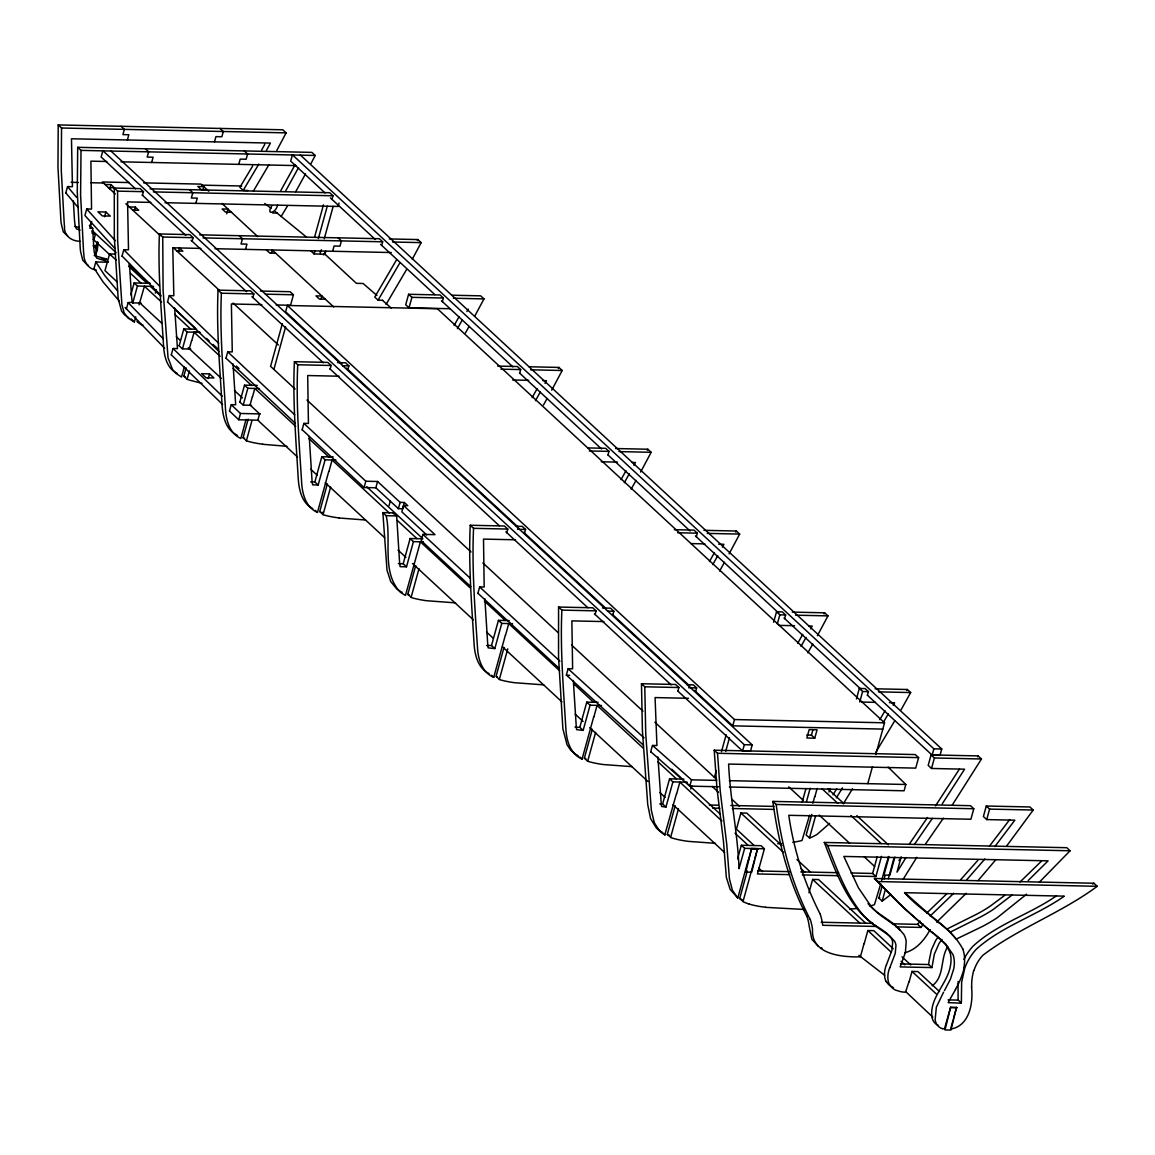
<?xml version="1.0" encoding="UTF-8"?>
<svg xmlns="http://www.w3.org/2000/svg" width="1155" height="1155" viewBox="0 0 1155 1155"><rect width="100%" height="100%" fill="white"/><g stroke="black" fill="none" stroke-linecap="round" stroke-linejoin="round"><path stroke-width="1.5" d="M971.543 986.948C973.318 1002.901 969.651 1026.001 950.608 1029.091M677.87 691.21L678.895 687.528L675.574 684.467L641.473 683.731L642.425 731.086L647.738 804.645L650.539 818.476L656.199 827.774A41.363 31.633 -47.2 0 0 659.866 830.792M641.473 683.731L644.779 686.792L645.746 734.161L651.348 810.391L654.322 822.779L659.505 830.835A41.363 31.633 -47.2 0 0 664.789 834.834L676.498 793.572M192.105 241.352L193.116 237.685L189.81 234.624L159.419 233.96C157.802 271.151 161.238 308.226 163.519 345.302C164.097 355.841 166.71 368.373 177.191 373.411M159.419 233.96L162.74 237.02L163.1 290.324L168.038 357.776L172.557 369.571L176.21 373.585L181.552 377.021L184.425 366.611M252.83 297.586L253.84 293.919L250.52 290.843L218.064 290.15C216.317 328.078 219.753 365.904 221.977 403.73C222.684 415.078 224.98 428.664 235.995 434.598M218.064 290.15L221.385 293.211C219.667 332.12 223.103 370.943 225.543 409.722C226.25 420.767 229.802 433.573 240.832 438.481L246.087 419.381M142.426 195.354L143.437 191.672L140.116 188.611L114.273 188.048L114.316 237.338L118.171 298.64L121.564 311.07L124.509 314.824L128.927 317.87M114.273 188.048L117.593 191.124L117.622 240.413L121.925 304.877L124.163 312.76L128.162 318.203L134.37 321.942L135.785 316.802M330.113 369.152L331.124 365.485L327.803 362.41L294.409 361.688C292.576 400.467 295.94 439.145 298.178 477.809C298.871 489.229 301.513 502.829 312.702 508.59M294.409 361.688L297.73 364.763C295.911 404.178 299.261 443.52 301.657 482.833C302.336 494.225 306.003 507.464 317.466 512.416L328.727 471.514M595.07 614.532L596.081 610.851L592.775 607.79L558.572 607.054L558.544 657.253L562.889 728.834L567.033 744.744L570.758 750.216L575.883 754.432M558.572 607.054L561.879 610.114C560.088 649.846 563.51 689.492 565.907 729.108C566.571 740.687 570.368 754.172 582.077 759.066L593.699 716.894M506.756 532.744L507.767 529.062L504.446 526.001L470.244 525.251C468.381 564.983 471.688 604.628 474.099 644.245C474.835 655.39 478.141 668.341 489.114 673.61M470.244 525.251L473.55 528.326C471.76 568.679 474.965 608.974 477.607 649.197C478.372 660.27 482.631 672.759 493.734 677.321L505.37 635.106M958.015 983.54L958.101 996.346A56.552 43.24 -47.2 0 1 958 999.855L961.307 1002.93A56.552 43.24 -47.2 0 0 961.408 999.407L961.639 982.241L964.743 968.251A44.424 33.971 -47.2 0 1 976.249 949.266C1001.861 926.093 1036.252 915.915 1064.333 896.15L904.87 892.7L938.755 922.874M276.853 150.367L286.122 132.868L282.816 129.793L58.212 124.928L57.967 167.287L60.883 220.259A123.239 94.234 -47.2 0 0 61.215 223.536L63.265 231.837L67.539 235.909M58.212 124.928L61.533 128.003L61.273 170.363L64.204 223.334A123.239 94.234 -47.2 0 0 64.521 226.597C63.799 235.75 71.639 241.222 79.984 241.265M310.984 163.591L315.214 155.463L311.908 152.388L77.703 147.32L77.27 191.773L80.215 248.137A120.784 92.357 -47.2 0 0 80.561 251.487L82.756 260.207L87.332 264.943M77.703 147.32L81.023 150.381L80.59 194.849L83.535 251.198A120.784 92.357 -47.2 0 0 83.867 254.548C83.839 261.954 88.487 269.202 96.255 270.01M958.073 982.486L958.13 981.404M942.032 939.419A28.817 22.032 -47.2 0 0 938.928 943.707L934.308 954.29L931.926 967.587L928.606 964.526L929.053 961.278L931.349 950.031L935.608 940.632A28.817 22.032 -47.2 0 1 937.586 937.773M95.865 255.269L96.096 244.947M65.748 193.13L67.553 186.59L72.447 186.691L71.466 138.773L270.414 143.076L266.473 150.367M90.104 226.423L91.072 222.944M91.721 221.486L89.845 228.286L92.689 228.358L93.786 247.632A83.203 63.626 -47.2 0 0 94.421 253.075L96.717 258.157L107.054 261.319A124.567 95.244 -47.2 0 1 107.762 261.521M93.815 240.197L95.417 234.364L91.851 231.188M109.667 189.319L110.967 184.598L105.047 184.468M96.11 246.578L97.41 241.857M104.556 216.736L105.856 212.015L97.958 211.841L102.376 215.927L110.274 216.101L105.856 212.015M127.382 139.986L128.826 134.731L122.906 134.601L124.35 129.36L121.03 126.299M94.003 268.494L95.807 261.954L108.397 262.228M115.486 254.1L109.566 253.97L104.975 270.631L116.872 281.647M134.384 210.239L135.251 207.091L129.331 206.962M122.011 256.266L123.816 249.711L128.508 249.812L127.57 201.894L150.728 202.399M151.666 162.48L153.11 157.224L147.19 157.094L148.634 151.854L145.328 148.778M126.343 309.136L128.147 302.581L132.406 302.321M130.905 294.626L134.11 282.961L150.266 283.307M132.652 303.361L137.431 286.021L134.11 282.961M139.076 304.833L144.404 286.238L161.585 302.134M155.333 293.125L156.257 289.79M178.549 251.14L179.415 247.993L182.865 251.184L176.946 251.054M167.446 302.177L169.251 295.622L173.828 295.723L172.774 247.805L200.912 248.412M195.83 203.367L197.274 198.126L191.355 197.996L192.798 192.755L189.478 189.68M214.498 141.863L215.942 136.622L221.861 136.752L223.305 131.511L219.999 128.436M202.905 189.767L203.771 186.619L197.851 186.489L201.288 189.68L207.207 189.795M171.229 355.033L173.033 348.492L177.451 348.593L174.679 308.154M179.213 345.634L183.804 328.958L196.567 329.189M182.519 348.695L187.11 332.034L183.804 328.958M238.782 164.357L240.226 159.116L246.145 159.246L247.603 153.99L244.282 150.93M189.203 349.258L191.586 340.581M191.773 340.638L194.083 332.25L200.017 332.366M226.755 213.834L228.055 209.098L222.135 208.983L225.586 212.159L231.505 212.289M201.995 383.33L190.33 380.341A124.061 94.854 -47.2 0 1 187.341 379.389L183.804 376.241L186.114 367.853M187.11 379.316L189.434 370.914M208.232 378.595L209.531 373.873L201.634 373.7L206.052 377.786L213.949 377.959L209.531 373.873M245.51 249.379L246.953 244.124L241.034 244.008L242.478 238.753L239.172 235.692M225.932 358.353L227.737 351.813L232.27 351.914L231.39 303.982L261.867 304.646M271.353 253.147L272.219 250M229.426 411.209L231.231 404.669L235.678 404.77L233.05 363.941M239.922 401.853L244.514 385.193L257.291 385.409M258.59 420.203L238.739 419.77L240.485 413.476L231.318 404.799M243.243 404.929L247.834 388.268L244.514 385.193M249.913 405.492L252.31 396.8M252.497 396.872L254.807 388.47L295.68 426.325M248.195 419.149L243.084 437.687L246.405 440.762L251.978 420.536M282.325 323.718L270.588 366.352L295.059 389.018M875.764 754.677L884.542 722.799L437.413 308.732L287.35 305.483L285.617 311.778L341.851 363.854M260.409 291.06L290.136 291.71L293.442 294.77L290.555 305.267L276.218 304.963M273.894 369.412L285.646 326.778M314.55 237.251L323.472 204.854M320.96 250.678L320.022 254.086L314.102 253.956L315.041 250.548M318.332 238.623L327.255 206.211M331.976 199.454L332.986 195.787L329.666 192.712L150.049 188.828M324.252 238.739L333.174 206.341M324.858 254.548L325.797 251.169L323.501 254.909M339.05 203.049L338.112 206.456L164.977 202.703M332.626 251.27L334.069 246.015L339.989 246.145L341.432 240.904L338.126 237.829M321.032 299.159L321.899 296.012L315.979 295.882L319.415 299.073L325.349 299.203M302.105 429.905L303.895 423.351L308.428 423.452L307.692 375.534L339.036 376.212M321.797 456.759L325.118 459.834L318.174 485.013L314.867 481.953L321.797 456.759L332.568 456.99M381.655 245.466L382.666 241.799L379.36 238.724L199.728 234.84M347.843 369.672L348.897 365.875L345.576 362.8L337.549 362.627M328.915 471.587L332.091 460.036L389.553 513.253M339.036 517.902A138.21 105.683 -47.2 0 1 323.212 514.784L319.733 511.564L327.313 484.06M323.053 514.639L330.619 487.121M442.379 301.7L443.39 298.019L440.069 294.958L408.596 294.28L405.708 304.761L409.029 307.836L450.262 308.732M409.029 307.836L411.916 297.34L408.596 294.28M365.803 481.231L377.57 481.491L400.135 502.382L404.322 502.483L402.59 508.777L398.403 508.676L375.837 487.785L364.07 487.526L365.803 481.231L303.982 423.481M375.837 487.785L377.57 481.491M389.004 505.803L390.376 500.837M398.403 508.676L400.135 502.382M404.322 502.483L407.773 505.673L403.586 505.572L401.853 511.867L426.7 534.895M410.126 538.548L413.432 541.623L406.502 566.802L403.182 563.741L410.126 538.548L422.889 538.764M405.492 595.287L420.406 541.839L470.027 587.78M403.586 505.572L434.987 534.649L422.947 534.39L421.214 540.684L470.836 586.697M455.575 602.867L426.801 600.744A168.154 128.58 -47.2 0 1 417.648 599.185L417.46 599.142A106.607 81.514 -47.2 0 1 411.729 597.669L407.773 594.406L415.699 565.618M411.079 597.467L419.005 568.679M519.663 373.267L520.674 369.586L517.353 366.525L497.661 366.092M477.852 593.468L479.657 586.913L484.176 587.014L483.512 539.096L515.534 539.789M498.44 620.351L501.761 623.411L494.816 648.59L491.51 645.53L498.44 620.351L509.211 620.582M524.486 533.249L525.539 529.452L522.219 526.377L515.794 526.247M505.558 635.163L508.734 623.628L559.655 670.781M543.817 684.872L514.986 682.749A142.397 108.888 -47.2 0 1 499.884 679.732L496.029 676.426L503.999 647.493M499.335 679.486L507.781 648.85M607.978 455.056L608.988 451.374L605.682 448.313L587.78 447.923M586.769 702.139L590.075 705.2L583.145 730.393L579.824 727.318L586.769 702.139L598.059 702.327M612.814 615.038L613.854 611.24L610.547 608.18L602.52 607.992M593.872 716.952L597.063 705.416L643.349 748.281M632.175 766.66L603.401 764.538A167.778 128.292 -47.2 0 1 594.262 762.979L594.045 762.921A102.752 78.569 -47.2 0 1 587.664 761.26L584.358 758.185L592.327 729.267M587.664 761.246L595.634 732.342M696.306 536.844L697.317 533.177L693.996 530.102L674.303 529.683M650.626 751.963L652.431 745.423L656.935 745.524L655.073 697.577L688.495 698.299M669.568 778.817L672.889 781.877L665.944 807.071L662.638 803.995L669.568 778.817L683.933 779.12M695.613 691.715L696.653 687.918L693.347 684.857L686.922 684.713M676.686 793.629L679.862 782.094L721.904 821.017M715.421 843.323L688.438 841.374A160.617 122.805 -47.2 0 1 677.48 839.468L676.628 839.252A92.357 70.614 -47.2 0 1 671.127 837.678L667.287 834.415L675.17 805.786M670.593 837.476L678.476 808.861M718.598 786.757L689.78 786.136L691.513 779.842L652.633 745.553M690.777 789.024L691.701 785.66M714.411 777.344L716.288 770.529M721.456 751.761L726.149 734.71M725.701 751.429L729.469 737.785M882.81 729.094L732.746 725.845L734.479 719.551L287.35 305.483M773.633 622.256L776.521 611.775L782.325 611.89L785.631 614.965L784.62 618.632M777.358 623.83L779.827 614.835L776.521 611.775M110.779 150.886L752.208 744.888L750.476 751.183L742.578 751.024L744.311 744.73L102.882 150.713L101.135 157.008L135.525 188.857M736.616 828.438L740.875 812.976L746.794 813.106L781.921 845.633M737.583 858.858L741.337 845.272L761.073 845.691L764.393 848.766L757.449 873.945L789.76 874.653M741.337 845.272L744.643 848.333L739.027 868.719C737.785 833.621 730.177 799.144 728.603 764.061L915.713 768.118L918.6 757.622L915.28 754.562L714.209 750.201L716.952 788.259L723.449 841.259L726.351 877.381L730.191 889.48L737.8 897.998L748.252 860.027M748.44 860.085L751.616 848.55L757.55 848.68L751.674 872.213L745.755 872.083L751.616 848.55M749.162 904.062A61.879 47.326 -47.2 0 1 743.488 901.838L739.691 898.518L747.299 870.899M743.012 901.579L754.417 860.157M754.821 858.569L757.55 848.68M814.766 738.175L806.869 738.002L809.179 729.614L817.076 729.787L814.766 738.175L811.445 735.114L812.831 730.076M802.234 801.96L805.93 788.519M806.464 801.671L810.175 788.23M809.612 815.083L802.018 840.508A92.357 70.614 -47.2 0 1 795.723 841.822L794.756 841.995A160.617 122.805 -47.2 0 1 792.778 842.313M812.86 803.303L814.708 796.56M814.896 796.632L817.163 788.389M829.637 823.414L817.249 834.257A41.363 31.633 -47.2 0 1 809.843 837.981L806.147 835.079L811.85 814.362M809.453 838.155L815.632 815.69M828.987 792.012L829.911 788.663M856.433 698.948L859.32 688.452L865.124 688.568L868.445 691.643L867.419 695.31M859.739 702.009L862.626 691.513L859.32 688.452M808.948 892.801L812.629 879.431L818.563 879.561L865.73 923.235M867.78 783.668L872.473 766.617M881.467 856.36L875.923 876.515L872.603 873.454L877.237 856.664M888.152 767.122L905.823 784.49L904.091 790.785L729.397 787.003M864.027 943.664L860.388 956.845C842.111 957.278 810.882 954.593 812.528 929.371A72.188 55.195 -47.2 0 0 810.247 919.38M864.2 943.722L867.838 930.54L873.758 930.67L893.248 948.731M880.76 883.734L874.451 904.668A61.879 47.326 -47.2 0 1 869.903 906.069M881.713 880.283L886.477 863.016M886.65 863.088L888.469 856.49M888.96 856.938L883.965 875.071L889.884 875.201L894.88 857.068M891.068 894.403L882.175 901.117L878.854 898.056L882.189 885.972M884.095 879.071L885.033 875.62M882.175 901.117L885.495 889.047M888.354 878.681L893.941 858.266M901.203 856.851L896.987 872.141L906.04 857.472M952.095 805.295L981.461 758.994L978.155 755.919L931.089 754.908L928.187 765.39L931.508 768.465L964.598 769.187L942.249 803.837M300.329 155.001L941.758 749.003L940.026 755.298L932.128 755.125L933.861 748.83L292.432 154.828L290.685 161.123L325.075 192.972M931.508 768.465L934.395 757.969L931.089 754.908M908.942 981.779L905.52 992.174A40.252 30.781 -47.2 0 1 902.474 991.957A42.648 32.614 -47.2 0 1 900.64 991.669L895.558 990.095A20.588 15.737 -47.2 0 1 889.682 984.479M909.129 981.851L912.002 971.442L917.922 971.572L939.535 991.582M806.869 916.348C788.302 880.586 778.167 841.23 772.868 801.397L970.489 805.685L973.795 808.745L970.907 819.242L788.778 815.3C793.73 849.604 804.299 882.81 819.963 913.677M1006.712 845.936L1033.205 810.03L1029.899 806.97L986.283 806.017L983.396 816.513L986.702 819.588L1014.826 820.194L994.888 846.543M986.702 819.588L989.59 809.092L986.283 806.017M950.637 1007.218L944.992 1029.942L950.912 1030.072L956.557 1007.348L950.637 1007.218L944.443 1028.961L942.552 1028.556M951.027 1027.56L953.149 1019.879M953.51 1018.407L956.557 1007.348M973.968 970.431L974.344 969.363A32.759 25.049 -47.2 0 1 982.79 955.344C1018.118 928.331 1061.344 912.955 1097.25 886.304L1093.944 883.243L874.436 878.479L898.576 902.993L918.803 921.257M886.491 964.714L891.891 950.464L892.671 942.451A17.094 13.066 -47.2 0 0 891.328 938.25L886.289 932.778M889.812 967.775L895.197 953.525L895.977 945.512A17.094 13.066 -47.2 0 0 894.634 941.325L889.595 935.839L874.436 925.343A132.349 101.192 -47.2 0 1 862.886 914.789C846.081 894.692 837 869.614 827.615 845.518L824.309 842.457L1066.787 847.698L1070.093 850.773L1039.399 882.146M94.97 255.573L97.265 250.621L98.117 242.319M647.262 450.349L647.854 449.223L651.16 452.298L640.621 472.077M735.764 532.152L736.341 531.026L739.662 534.086L729.094 553.895M558.313 368.517L558.89 367.42L562.196 370.495L551.715 390.13M824.078 613.926L824.656 612.814L827.976 615.875L817.379 635.683M451.822 295.218L480.668 295.839L483.974 298.9L474.936 315.806M417.374 240.5L417.865 239.561L421.185 242.622L412.306 259.153M295.204 164.573L280.853 190.532M298.51 167.634L285.603 191.08M633.922 465.292L635.423 462.505L631.828 462.433M722.409 547.109L723.911 544.308L718.699 544.193M305.498 173.914L295.68 191.744M545.016 383.359L546.445 380.702L542.893 380.63M810.709 628.883L812.21 626.097L808.688 626.024M466.88 311.532L468.194 309.121M264.813 144.26L261.55 150.237M906.776 690.546L907.368 689.492L910.674 692.552L901.073 709.805M625.981 470.735L621.015 479.672M629.287 473.81L624.321 482.732M714.454 552.581L709.473 561.518M717.76 555.642L712.794 564.578M955.532 989.503L950.392 998.512A60.926 46.59 -47.2 0 0 948.197 1002.641L961.292 1003.175M537.089 388.759L532.152 397.623M540.396 391.819L535.458 400.698M802.739 634.34L797.744 643.277M806.046 637.416L801.05 646.352M459.011 316.788L454.117 325.537M462.332 319.848L457.423 328.612M636.044 480.408L631.135 489.157M724.517 562.254L719.608 571.003M396.454 259.976L374.754 297.08L378.075 300.156L382.652 300.257M399.76 263.037L378.075 300.156M547.167 398.417L543.471 405.015M812.788 644.028L807.85 652.792M469.089 326.417L465.422 332.929M406.546 269.577L386.044 304.458M893.19 705.272L894.605 702.76L889.379 702.644M268.87 164.804L253.407 191.066M258.807 164.111L243.2 190.402L239.879 187.327L252.7 165.93M885.033 710.715L879.836 719.652M888.339 713.79L883.142 722.727M944.472 990.6L950.435 979.137L953.712 968.915A32.759 25.049 -47.2 0 0 953.034 954.694L945.555 943.837L920.405 922.585M943.548 992.203L936.373 1007.16L935.146 1019.562A17.007 13.008 -47.2 0 0 942.466 1028.744M894.88 720.633L875.793 752.28M287.234 206.341L281.141 216.49M277.518 204.969C276.247 213.097 265.448 215.913 271.772 205.951M977.606 756.828L978.155 755.919M836.725 788.778L833.044 794.799M320.195 251.848L321.437 249.812M836.35 797.86L842.486 787.854M898.951 860.533L899.658 859.363M843.309 803.808L852.534 788.778M959.43 769.086L935.449 805.93M916.81 857.313L903.152 879.258M909.043 844.493L927.508 817.495M947.779 946.638C939.953 958.636 944.934 976.365 932.201 985.778M914.414 844.435L932.33 818.39M925.704 843.742L943.39 818.173M1009.759 819.516L989.46 846.153M995.913 859.594L977.982 880.702M984.854 859.002L966.807 879.72M977.881 860.316L960.671 879.677M926.83 912.999L947.013 893.566M930.136 916.059L953.77 893.248M936.662 922.152L966.287 893.263M1041.334 861.284L1019.995 882.016M1028.224 880.485L1048.09 860.85L843.843 856.433L858.468 887.877L871.318 906.675A118.344 90.494 -47.2 0 0 880.789 915.511L898.056 927.682L903.932 934.51A28.687 21.931 -47.2 0 1 906.199 941.542L905.405 952.456L900.178 966.908L931.926 967.587M1026.564 894.23L997.299 917.676A129.995 99.402 -47.2 0 1 981.721 926.815L956.123 939.159M1012.083 895.024L993.416 909.332A120.698 92.299 -47.2 0 1 977.722 918.398L950.089 932.201M1004.677 895.37L990.095 906.256A120.698 92.299 -47.2 0 1 974.416 915.338L946.768 929.14M1092.644 884.08L1093.944 883.243M1056.522 895.804C1029.784 914.385 997.025 923.928 972.986 946.234A44.424 33.971 -47.2 0 0 963.876 959.401M879.691 897.565L878.854 898.056M904.971 952.731C915.785 949.829 923.35 941.152 928.88 931.897A72.188 55.195 -47.2 0 1 930.425 929.761M781.661 843.511L777.705 843.756M61.533 128.003L286.122 132.868M81.023 150.381L315.214 155.463M106.823 161.498L90.899 161.151L91.548 209.069L86.726 208.968L84.921 215.523L114.735 248.238M120.972 161.816L296.012 165.598M129.273 182.562L102.347 181.985L115.298 193.968M143.639 182.88L201.071 184.121L208.752 191.225M71.119 182.302L78.309 182.461M90.884 182.735L103.459 182.995M202.183 185.147L241.698 185.998M243.2 190.402L248.094 190.503M108.483 187.659L114.417 187.789L110.967 184.598M117.593 191.124L143.437 191.672M153.355 191.889L332.986 195.787M272.667 212.996L277.489 213.097M132.782 210.152L138.701 210.282L135.251 207.091M389.278 238.941L417.865 239.561M162.74 237.02L193.116 237.685M203.049 237.901L382.666 241.799M392.585 242.001L421.185 242.622M214.974 248.715L391.3 252.541M275.67 253.19L269.736 253.061L266.3 249.87M320.845 254.172L325.031 254.259L356.419 283.336L363.089 283.48L376.949 295.507M101.481 259.081L106.693 259.124A124.567 95.244 -47.2 0 0 103.733 258.258L94.205 255.544M137.431 286.021L153.586 286.382M221.385 293.211L253.84 293.919M265.462 294.164L293.442 294.77M411.916 297.34L443.39 298.019M453.323 298.235L483.974 298.9M132.753 302.87L141.083 303.058M187.11 332.034L199.671 332.308M190.763 349.055L182.432 348.882L178.982 345.692M529.004 366.77L558.89 367.42M297.73 364.763L331.124 365.485M342.472 365.731L348.897 365.875M500.981 369.167L520.674 369.586M530.564 369.802L562.196 370.495M512.748 379.981L528.701 380.327M247.834 388.268L259.254 388.571M251.487 405.29L243.156 405.116L239.706 401.926M240.485 413.476L260.323 413.909M615.601 448.53L647.854 449.223M589.295 450.955L608.988 451.374M618.921 451.591L651.16 452.298M601.221 461.769L617.42 462.115M333.088 456.947L328.641 456.846L308.861 438.539M325.118 459.834L335.888 460.065M310.681 481.852L314.867 481.953M318.174 485.013L312.601 484.826A109.046 83.391 -47.2 0 1 311.994 480.076L309.237 436.518M400.381 591.288A46.734 35.747 -47.2 0 1 396.728 588.877L390.693 581.528L386.997 570.166L382.854 512.632L393.35 512.849L396.656 515.924L399.601 562.615A114.937 87.881 -47.2 0 0 400.092 566.657L406.502 566.802M382.854 512.632L386.16 515.693L396.656 515.924M703.944 530.318L736.341 531.026M473.55 528.326L507.767 529.062M517.498 529.279L525.539 529.452M677.624 532.744L697.317 533.177M707.25 533.393L739.662 534.086M690.907 543.586L704.81 543.89M413.432 541.623L423.38 541.897M398.388 563.64L403.182 563.741M792.258 612.107L824.656 612.814M561.879 610.114L596.081 610.851M607.429 611.096L613.854 611.24M779.827 614.835L785.631 614.965M795.564 615.182L827.976 615.875M603.863 621.578L571.869 620.885L572.62 668.803L568.101 668.702L566.297 675.256L569.646 675.329M778.701 625.375L794.568 625.707M501.761 623.411L512.531 623.642M486.558 645.428L491.51 645.53M494.816 648.59L488.132 647.854A120.712 92.299 -47.2 0 1 487.742 644.562L484.869 598.709M875.057 688.784L907.368 689.492M644.779 686.792L678.895 687.528M688.625 687.745L696.653 687.918M862.626 691.513L868.445 691.643M878.363 691.859L910.674 692.552M861.486 702.052L875.432 702.356M590.075 705.2L601.495 705.503M734.479 719.551L884.542 722.799M575.002 727.217L579.824 727.318M806.71 735.013L811.445 735.114M583.145 730.393L576.634 729.657A121.275 92.732 -47.2 0 1 576.244 726.365L573.328 680.497M744.311 744.73L752.208 744.888M933.861 748.83L941.758 749.003M714.209 750.201L717.515 753.277L918.6 757.622M934.395 757.969L981.461 758.994M691.513 779.842L716.735 780.39M729.339 780.665L905.823 784.49M672.889 781.877L687.239 782.195M772.868 801.397L776.174 804.472L973.795 808.745M989.59 809.092L1033.205 810.03M659.75 803.938L662.638 803.995M709.3 805.006L718.28 805.208M730.841 805.483L773.922 806.407M665.944 807.071L661.555 806.45A128.248 98.06 -47.2 0 1 661.209 803.144L657.874 756.958M712.621 808.081L719.796 808.226M732.357 808.5L773.648 809.395M827.615 845.518L1070.093 850.773M744.643 848.333L764.393 848.766M752.107 848.997L758.026 849.127M757.723 870.957L790.034 871.664M800.805 871.895L838.501 872.704M851.062 872.978L872.603 873.454M802.321 874.927L838.227 875.692M852.592 876.01L875.923 876.515M874.436 878.479L877.742 881.554L1097.25 886.304M821.205 922.253L873.05 923.379M892.714 923.812L917.734 924.347L921.055 927.422A83.795 64.074 -47.2 0 1 923.379 924.202M876.356 926.454L822.721 925.285A83.795 64.074 -47.2 0 0 820.036 913.634M896.02 926.873L921.055 927.422M900.395 963.905L928.606 964.526M948.082 999.884L957.971 1000.1M951.128 1007.68L957.047 1007.795M804.169 909.447L765.592 907.339M365.485 520.01L338.993 517.989M286.902 446.306L262.69 444.285M79.377 227.521L74.541 226.452M80.171 230.09L76.374 228.834L75.075 225.066A83.867 64.131 -47.2 0 1 74.469 219.768L73.357 200.941M407.773 594.406L408.422 594.608A106.607 81.514 -47.2 0 0 409.202 594.839M749.162 904.062L749.306 904.12A133.691 102.232 -47.2 0 0 765.621 907.238M319.733 511.564L319.935 511.636A138.21 105.683 -47.2 0 0 320.671 511.939M142.888 325.003C140.924 325.161 134.197 319.791 138.167 321.465M183.804 376.241L184.035 376.328A124.061 94.854 -47.2 0 0 185.493 376.804M667.287 834.415L667.821 834.603A92.357 70.614 -47.2 0 0 669.294 835.094M893.494 987.554L892.252 987.034A20.588 15.737 -47.2 0 1 886.361 981.418M88.444 265.477L87.693 265.116M821.999 948.197L820.887 947.663M237.526 435.421L236.558 434.915M739.691 898.518L740.182 898.763A61.879 47.326 -47.2 0 0 741.972 899.586M578.179 755.717L576.432 754.764M95.36 247.329L96.154 247.834M818.361 946.248L811.835 939.304L809.222 926.31A72.188 55.195 -47.2 0 0 806.941 916.305M93.656 245.293L96.154 246.939M877.786 926.931L878.84 927.624M879.865 928.302L881.842 929.616M876.717 926.223L874.523 924.722M882.795 930.251L883.719 930.887M873.397 923.942L871.13 922.282A132.349 101.192 -47.2 0 1 859.565 911.714C842.775 891.631 833.679 866.539 824.309 842.457M884.615 931.522L885.466 932.143M884.687 975.311L858.858 955.315M264.769 203.468L271.079 208.348M275.366 211.683L306.436 237.049M939.506 923.062L949.251 931.32L955.243 938.033M931.19 931.753L905.953 909.923L877.742 881.554M931.955 931.941L933.24 932.98M905.679 991.582L932.807 1017.165M934.51 934.005L939.174 937.918M689.78 786.136L650.9 751.847M382.493 300.372L391.213 308.053M802.624 907.917L805.208 910.212M644.057 737.872L568.202 668.832M643.465 745.192L566.47 675.141M737.8 897.998L732.443 890.418L729.426 878.868L726.755 844.319L720.258 791.334L717.515 753.277M758.763 868.185L762.517 871.621M559.872 661.165L479.744 587.043M559.251 668.485L478.011 593.338M330.373 197.866L375.332 239.504M380.63 244.398L434.843 294.626M441.455 300.748L512.878 366.886M519.49 373.007L601.495 448.934M608.108 455.056L690.098 530.997M695.397 535.891L778.715 613.06M784 617.954L860.706 688.986M867.318 695.108L932.128 755.125M310.782 250.895L314.102 253.956M221.904 203.41L257.767 236.616M271.901 249.697L333.723 306.956M827.933 788.865L843.699 803.461M856.837 815.632L888.368 844.825M822.014 788.735L837.779 803.331M850.917 815.502L881.135 843.482M346.471 368.127L518.451 527.387M523.735 532.282L605.754 608.237M612.367 614.359L689.752 686.027M694.386 690.315L732.746 725.845M788.764 786.916L803.303 800.386M819.169 815.083L849.589 843.237M864.128 856.707L874.71 866.51M142.137 194.978L185.782 235.403M191.08 240.298L246.621 291.739M251.905 296.633L323.328 362.771M329.94 368.893L499.234 525.669M505.847 531.791L587.837 607.718M594.45 613.854L671.156 684.886M677.768 691.008L742.578 751.024M125.823 203.713L160.357 235.692M173.178 247.56L219.219 290.194M233.137 303.086L278.413 345.013M306.97 400.034L471.009 551.946M482.906 562.961L558.313 632.796M571.537 645.039L642.974 711.191M654.885 722.222L716.62 779.394M731.88 799.289L739.388 806.248M796.936 859.522L810.695 872.27M902.012 956.831L910.761 964.945M712.202 786.425L718.453 792.215M740.875 812.976L783.509 852.448M801.021 868.661L804.775 872.141M812.629 879.431L859.811 923.105M867.838 930.54L891.083 952.067M901.088 961.335L904.841 964.815M912.002 971.442L936.113 993.776M89.383 225.283L92.689 228.358M470.359 578.352L422.947 534.39M92.27 230.596L116.106 252.656M129.187 264.784L148.966 283.091M128.566 266.213L146.887 283.177M150.323 286.368L160.892 296.156M174.102 308.385L195.238 327.962M206.514 338.401L209.127 340.812M213.025 344.421L218.237 349.243M236.457 366.121L239.056 368.532M366.741 486.775L421.589 537.566M671.762 769.23L681.017 777.806M685.781 782.224L719.94 813.856M735.706 828.453L754.1 845.489M109.566 253.97L116.106 260.034M130.501 273.36L140.968 283.047M174.795 314.377L190.647 329.06M194.083 332.25L220.129 356.346M233.137 368.402L251.357 385.279M397.378 520.501L416.969 538.649M484.393 601.091L505.284 620.437M574.021 684.092L593.612 702.226M657.902 761.751L676.411 778.903M735.042 833.188L748.18 845.359M93.194 239.345L110.389 255.284M139.336 302.451L161.801 323.256M176.34 336.726L180.31 340.393M188.236 347.742L221.269 378.335M234.494 390.578L242.42 397.912M250.346 405.261L259.601 413.822L257.839 420.247L297.499 456.99M310.724 469.233L317.336 475.355M325.262 482.703L384.774 537.797M397.999 550.04L405.925 557.389M412.537 563.51L473.362 619.845M486.587 632.088L493.199 638.21M502.454 646.786L561.951 701.879M575.176 714.122L583.116 721.471M589.714 727.592L647.897 781.473M659.794 792.489L665.092 797.383M673.019 804.732L724.589 852.491M131.064 318.867L134.37 321.942M315.257 510.366L317.466 512.416M661.772 831.947L665.078 835.022M491.525 675.285L493.734 677.321M579.868 757.03L582.077 759.066M940.242 938.871L946.393 945.57L949.655 951.662M364.07 487.526L302.249 429.776M294.713 414.789L227.824 351.943M295.16 423.134L226.091 358.238M238.739 419.77L229.585 411.093M218.67 343.252L169.337 295.752M219.075 351.596L167.605 302.047M222.193 396.107L173.12 348.622M222.597 404.452L171.388 354.917M904.509 892.512C922.094 913.114 949.872 924.736 962.765 949.006M159.491 286.065L123.888 249.841M160.848 295.42L122.156 256.136M163.346 338.92L128.234 302.711M164.689 348.276L125.087 307.49M115.283 240.673L86.813 209.098M119.312 301.123L103.17 282.051L94.161 268.379M117.637 291.002L104.917 275.756L95.894 262.084M78.194 207.51L65.907 193.015M76.634 197.404L67.64 186.72M899.904 930.237L893.797 923.856L877.468 912.45A118.344 90.494 -47.2 0 1 867.997 903.629M810.175 919.409C791.637 883.647 781.444 844.305 776.174 804.472M931.825 1016.487C929.761 997.342 947.461 983.872 950.406 965.854A32.759 25.049 -47.2 0 0 949.728 951.633M131.453 295.435L129.432 263.6M393.35 512.849L393.407 513.758M386.16 515.693C391.689 540.15 381.28 571.884 400.049 591.938A46.734 35.747 -47.2 0 0 405.477 595.273M93.05 245.856A75.364 57.62 -47.2 0 1 95.446 247.213M91.837 232.949A88.848 67.943 -47.2 0 1 95.201 234.205M132.377 302.336A82.799 63.308 -47.2 0 1 131.482 295.435M262.734 444.184A139.394 106.592 -47.2 0 1 246.362 440.849M244.485 438.193A139.394 106.592 -47.2 0 1 243.041 437.788M323.097 512.575A138.21 105.683 -47.2 0 1 322.274 512.358M402.171 592.212A46.734 35.747 -47.2 0 1 401.55 591.909M497.357 676.888A142.397 108.888 -47.2 0 1 496.563 676.671M585.83 758.633A102.752 78.569 -47.2 0 1 584.358 758.2M661.469 831.773A41.363 31.633 -47.2 0 1 660.386 831.124M857.328 908.408A133.691 102.232 -47.2 0 1 849.618 909.057M917.763 924.361A83.795 64.074 -47.2 0 1 920.059 921.127M889.379 984.681A25.107 19.187 -47.2 0 1 889.74 967.76M886.058 981.62A25.107 19.187 -47.2 0 1 886.419 964.699M971.673 986.919A59.901 45.81 -47.2 0 1 973.723 970.431M962.822 948.977A44.424 33.971 -47.2 0 1 963.775 968.222M964.107 968.222A70.383 53.823 -47.2 0 1 955.416 989.46M938.481 1025.452A17.007 13.008 -47.2 0 1 937.846 1025.178M937.254 1024.875A17.007 13.008 -47.2 0 1 931.883 1016.472"/></g></svg>
